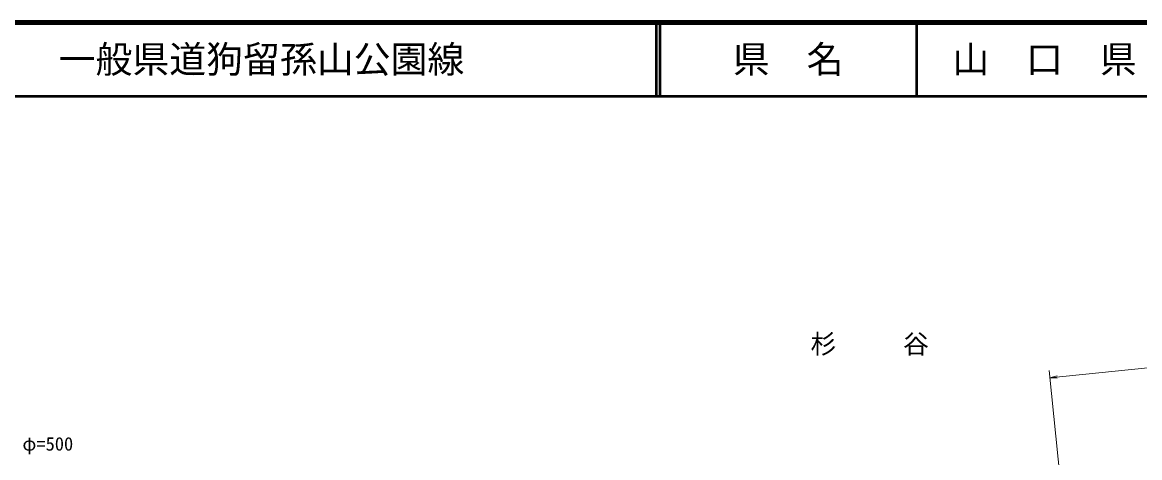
# Model space of a CAD drawing. Units: millimetres, scale not verified. Extents: x 40000 to 680000, y 20000 to 380000.
# Drawn here: x 211822 to 363266, y 321067 to 380000 of the extents above; entities that cross this region are included whole.
import ezdxf
from ezdxf.enums import TextEntityAlignment as Align

# ---------------------------------------------------------------- set-up
doc = ezdxf.new("R2010")
doc.units = ezdxf.units.MM
doc.header["$LTSCALE"] = 1000
doc.layers.add('M-BMK-HTXT', color=7, linetype='Continuous')
doc.layers.add('M-TTL-TXT', color=7, linetype='Continuous')
for name, color, linetype, lineweight in [('M-STR-HTXT', 7, 'Continuous', 13), ('M-TTL', 2, 'Continuous', 140), ('M-TTL-LINE', 7, 'Continuous', 50)]:
    doc.layers.add(name, color=color, linetype=linetype, lineweight=lineweight)
doc.styles.add('ＭＳ ゴシック', font='')
doc.styles.get('ＭＳ ゴシック').set_extended_font_data('MS Gothic')

# ---------------------------------------------------------------- blocks, each defined once
blk = doc.blocks.new('open_arrow')
at = {"color": 0, "linetype": 'Continuous', "lineweight": -2}
blk.add_lwpolyline([(7.5, 1.25), (0, 0), (7.5, -1.25)], dxfattribs=at)

msp = doc.modelspace()

# ---------------------------------------------------------------- linework, layer by layer
at = {"layer": 'M-STR-HTXT'}
for p, q in [((351098, 331877), (498652, 346968)), ((357850, 265858), (350997, 332872))]:
    msp.add_line(p, q, dxfattribs=at)
at = {"layer": 'M-TTL'}
msp.add_line((680000, 380000), (40000, 380000), dxfattribs=at)
at = {"layer": 'M-TTL-LINE'}
for p, q in [((297750, 380000), (297750, 370000)), ((298250, 380000), (298250, 370000)), ((333000, 380000), (333000, 370000)), ((40000, 370000), (680000, 370000))]:
    msp.add_line(p, q, dxfattribs=at)

# ---------------------------------------------------------------- block references
at = {"layer": 'M-STR-HTXT', "xscale": 133, "yscale": 133, "rotation": 5.8}
msp.add_blockref('open_arrow', (351098, 331877), dxfattribs=at)

# ---------------------------------------------------------------- texts
at = {"layer": 'M-BMK-HTXT', "insert": (331196, 336308), "char_height": 2566, "attachment_point": 5, "style": 'ＭＳ ゴシック'}
msp.add_mtext('\\T3.58;杉谷', dxfattribs=at)
at = {"layer": 'M-STR-HTXT', "style": 'ＭＳ ゴシック'}
msp.add_text('L=19.0 φ=500', height=1833, dxfattribs=at).set_placement((218714, 321464), align=Align.BOTTOM_RIGHT)
at = {"layer": 'M-TTL-TXT', "style": 'ＭＳ ゴシック'}
msp.add_text('一般県道狗留孫山公園線', height=3666, dxfattribs=at).set_placement((216734, 375000), align=Align.MIDDLE_LEFT)
for s, p in [('県\u3000名', (315625, 375000)), ('山\u3000口\u3000県', (350375, 375000))]:
    msp.add_text(s, height=3666, dxfattribs=at).set_placement(p, align=Align.MIDDLE_CENTER)

doc.saveas('drawing.dxf')
